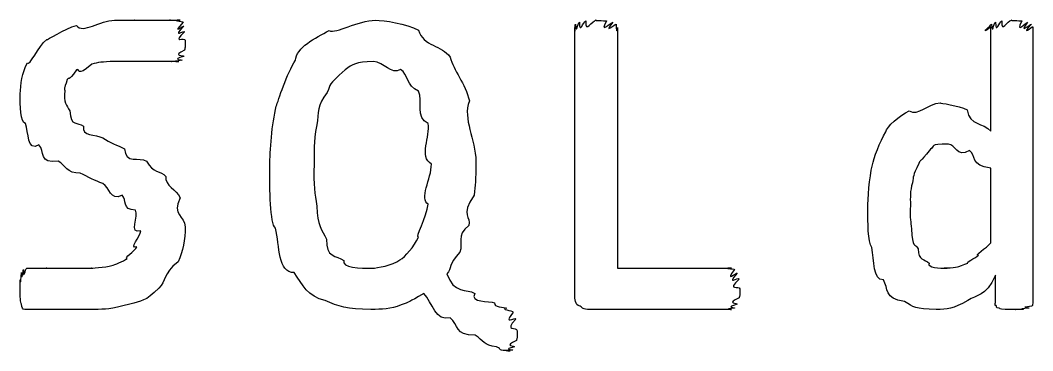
# Model space of a CAD drawing. Header units: millimetres. Extents: x 0 to 216, y 0 to 279.
# Drawn here: x 144.25 to 152.91, y 114.14 to 116.96 of the extents above; entities that cross this region are included whole.
import ezdxf

# ---------------------------------------------------------------- set-up
doc = ezdxf.new("R2010")
doc.units = ezdxf.units.MM
doc.layers.get('0').update_dxf_attribs({"linetype": 'CONTINUOUS'})

msp = doc.modelspace()

# ---------------------------------------------------------------- linework, layer by layer
at = {"color": 0}
for p, q in [((148.997, 114.624), (148.997, 116.9)), ((149.362, 116.9), (149.362, 114.844)), ((152.557, 116.013), (152.557, 116.906)), ((152.915, 116.906), (152.915, 114.547)), ((147.771, 115.732), (147.771, 115.732)), ((152.557, 115.059), (152.557, 115.699)), ((145.664, 115.197), (145.664, 115.197)), ((149.362, 114.844), (150.337, 114.844)), ((152.596, 114.552), (152.596, 114.784)), ((150.409, 114.668), (150.409, 114.668)), ((150.337, 114.492), (149.13, 114.492)), ((148.504, 114.31), (148.504, 114.31))]:
    msp.add_line(p, q, dxfattribs=at)
for points in [[(144.733, 116.917), (144.789, 116.842), (144.939, 116.961), (145.058, 116.961)], [(145.058, 116.961), (145.083, 116.961), (145.175, 116.961), (145.234, 116.961)], [(145.234, 116.961), (145.201, 116.961), (145.347, 116.961), (145.399, 116.961)], [(145.399, 116.961), (145.422, 116.961), (145.496, 116.961), (145.537, 116.961)], [(145.537, 116.961), (145.506, 116.961), (145.609, 116.961), (145.62, 116.961)], [(145.62, 116.961), (145.532, 116.961), (145.644, 116.955), (145.647, 116.944)], [(145.647, 116.944), (145.539, 116.824), (145.653, 116.925), (145.653, 116.911)], [(146.895, 116.873), (146.957, 116.842), (147.14, 116.961), (147.292, 116.961)], [(147.292, 116.961), (147.365, 116.961), (147.554, 116.933), (147.661, 116.878)], [(149.003, 116.928), (149.009, 116.829), (149.021, 116.94), (149.036, 116.944)], [(149.036, 116.944), (149.038, 116.836), (149.069, 116.951), (149.091, 116.955)], [(149.091, 116.955), (149.086, 116.842), (149.146, 116.961), (149.179, 116.961)], [(149.179, 116.961), (149.155, 116.961), (149.246, 116.958), (149.268, 116.955)], [(149.268, 116.955), (149.199, 116.836), (149.308, 116.947), (149.323, 116.944)], [(149.323, 116.944), (149.229, 116.829), (149.346, 116.935), (149.35, 116.928)], [(152.563, 116.928), (152.569, 116.829), (152.581, 116.94), (152.596, 116.944)], [(152.596, 116.944), (152.599, 116.836), (152.629, 116.951), (152.651, 116.955)], [(152.651, 116.955), (152.643, 116.842), (152.701, 116.961), (152.733, 116.961)], [(152.733, 116.961), (152.713, 116.961), (152.8, 116.958), (152.822, 116.955)], [(152.822, 116.955), (152.757, 116.836), (152.86, 116.947), (152.871, 116.944)], [(152.871, 116.944), (152.783, 116.829), (152.896, 116.935), (152.904, 116.928)], [(144.479, 116.796), (144.476, 116.787), (144.636, 116.891), (144.733, 116.917)], [(145.653, 116.911), (145.543, 116.798), (145.659, 116.884), (145.659, 116.862)], [(145.659, 116.862), (145.546, 116.759), (145.664, 116.819), (145.664, 116.79)], [(146.608, 116.619), (146.611, 116.725), (146.78, 116.814), (146.895, 116.873)], [(147.661, 116.878), (147.7, 116.736), (147.861, 116.749), (147.931, 116.647)], [(148.997, 116.9), (148.997, 116.814), (148.999, 116.92), (149.003, 116.928)], [(149.35, 116.928), (149.357, 116.814), (149.362, 116.911), (149.362, 116.9)], [(152.557, 116.906), (152.441, 116.814), (152.558, 116.92), (152.563, 116.928)], [(152.904, 116.928), (152.797, 116.814), (152.915, 116.913), (152.915, 116.906)], [(144.314, 116.597), (144.333, 116.564), (144.409, 116.743), (144.479, 116.796)], [(145.664, 116.79), (145.664, 116.699), (145.661, 116.732), (145.659, 116.707)], [(145.659, 116.707), (145.543, 116.652), (145.656, 116.666), (145.653, 116.652)], [(144.253, 116.333), (144.253, 116.406), (144.272, 116.52), (144.314, 116.597)], [(145.058, 116.608), (144.95, 116.608), (144.92, 116.6), (144.865, 116.586)], [(145.267, 116.608), (145.102, 116.608), (145.135, 116.608), (145.058, 116.608)], [(145.427, 116.608), (145.344, 116.608), (145.329, 116.608), (145.267, 116.608)], [(145.537, 116.608), (145.433, 116.608), (145.471, 116.608), (145.427, 116.608)], [(145.609, 116.608), (145.495, 116.608), (145.571, 116.608), (145.537, 116.608)], [(145.637, 116.619), (145.521, 116.608), (145.62, 116.608), (145.609, 116.608)], [(145.653, 116.652), (145.535, 116.622), (145.644, 116.626), (145.637, 116.619)], [(146.443, 116.228), (146.461, 116.273), (146.534, 116.512), (146.608, 116.619)], [(147.275, 116.608), (147.118, 116.608), (147.099, 116.584), (147.032, 116.537)], [(147.507, 116.542), (147.424, 116.49), (147.366, 116.608), (147.275, 116.608)], [(147.931, 116.647), (147.96, 116.534), (148.059, 116.422), (148.096, 116.272)], [(144.733, 116.537), (144.657, 116.421), (144.673, 116.487), (144.655, 116.454)], [(144.865, 116.586), (144.727, 116.465), (144.768, 116.558), (144.733, 116.537)], [(147.032, 116.537), (146.873, 116.395), (146.918, 116.424), (146.878, 116.344)], [(147.661, 116.355), (147.552, 116.401), (147.573, 116.498), (147.507, 116.542)], [(144.655, 116.454), (144.624, 116.357), (144.633, 116.393), (144.633, 116.36)], [(144.297, 116.079), (144.253, 116.09), (144.253, 116.233), (144.253, 116.333)], [(144.633, 116.36), (144.624, 116.258), (144.647, 116.236), (144.677, 116.189)], [(146.878, 116.344), (146.792, 116.236), (146.808, 116.174), (146.79, 116.068)], [(147.744, 116.079), (147.629, 116.126), (147.701, 116.277), (147.661, 116.355)], [(148.096, 116.272), (148.033, 116.115), (148.151, 115.948), (148.151, 115.754)], [(151.857, 116.189), (151.934, 116.137), (152.023, 116.255), (152.122, 116.255)], [(152.122, 116.255), (152.117, 116.255), (152.283, 116.235), (152.353, 116.195)], [(144.677, 116.189), (144.683, 116.046), (144.745, 116.097), (144.793, 116.057)], [(146.388, 115.715), (146.388, 115.848), (146.406, 116.073), (146.443, 116.228)], [(151.658, 116.007), (151.661, 116.053), (151.78, 116.148), (151.857, 116.189)], [(152.353, 116.195), (152.375, 116.057), (152.491, 116.093), (152.557, 116.013)], [(144.413, 115.897), (144.311, 115.832), (144.326, 116.009), (144.297, 116.079)], [(147.771, 115.732), (147.662, 115.795), (147.762, 115.971), (147.744, 116.079)], [(144.793, 116.057), (144.778, 115.969), (144.895, 115.987), (144.959, 115.958)], [(146.79, 116.068), (146.758, 115.905), (146.768, 115.849), (146.768, 115.732)], [(151.543, 115.726), (151.555, 115.777), (151.606, 115.93), (151.658, 116.007)], [(144.959, 115.958), (145.021, 115.91), (145.083, 115.897), (145.146, 115.864)], [(152.193, 115.903), (152.023, 115.903), (152.083, 115.888), (152.039, 115.859)], [(152.375, 115.848), (152.261, 115.784), (152.255, 115.903), (152.193, 115.903)], [(144.578, 115.759), (144.41, 115.729), (144.464, 115.845), (144.413, 115.897)], [(145.146, 115.864), (145.149, 115.729), (145.274, 115.799), (145.334, 115.759)], [(152.039, 115.859), (151.937, 115.726), (151.965, 115.788), (151.94, 115.737)], [(152.557, 115.699), (152.378, 115.715), (152.433, 115.814), (152.375, 115.848)], [(144.766, 115.655), (144.65, 115.652), (144.64, 115.722), (144.578, 115.759)], [(145.334, 115.759), (145.389, 115.652), (145.451, 115.678), (145.499, 115.627)], [(146.768, 115.732), (146.758, 115.542), (146.775, 115.484), (146.79, 115.374)], [(147.744, 115.39), (147.662, 115.431), (147.771, 115.611), (147.771, 115.732)], [(148.151, 115.754), (148.151, 115.586), (148.146, 115.558), (148.135, 115.467)], [(151.504, 115.351), (151.504, 115.439), (151.517, 115.616), (151.543, 115.726)], [(151.94, 115.737), (151.886, 115.627), (151.896, 115.634), (151.885, 115.572)], [(144.959, 115.566), (144.895, 115.59), (144.832, 115.624), (144.766, 115.655)], [(146.437, 115.186), (146.388, 115.226), (146.388, 115.517), (146.388, 115.715)], [(145.124, 115.467), (145.021, 115.413), (145.021, 115.536), (144.959, 115.566)], [(145.499, 115.627), (145.488, 115.55), (145.59, 115.514), (145.62, 115.445)], [(151.885, 115.572), (151.864, 115.502), (151.868, 115.447), (151.868, 115.384)], [(145.24, 115.34), (145.116, 115.34), (145.171, 115.43), (145.124, 115.467)], [(148.135, 115.467), (148.015, 115.285), (148.113, 115.288), (148.091, 115.208)], [(145.62, 115.445), (145.546, 115.292), (145.664, 115.292), (145.664, 115.197)], [(147.661, 115.109), (147.629, 115.101), (147.729, 115.282), (147.744, 115.39)], [(151.868, 115.384), (151.864, 115.252), (151.871, 115.247), (151.879, 115.181)], [(145.284, 115.164), (145.175, 115.127), (145.269, 115.292), (145.24, 115.34)], [(146.79, 115.374), (146.792, 115.208), (146.836, 115.172), (146.873, 115.092)], [(151.537, 115.021), (151.504, 115.068), (151.504, 115.237), (151.504, 115.351)], [(148.091, 115.208), (147.975, 115.123), (148.047, 115.051), (148.014, 114.982)], [(145.251, 115.026), (145.175, 115.006), (145.284, 115.112), (145.284, 115.164)], [(145.664, 115.197), (145.664, 115.087), (145.644, 114.988), (145.603, 114.899)], [(146.597, 114.806), (146.456, 114.803), (146.473, 115.034), (146.437, 115.186)], [(151.879, 115.181), (151.882, 115.006), (151.908, 115.061), (151.934, 115.01)], [(146.873, 115.092), (146.865, 114.933), (146.958, 114.954), (147.022, 114.91)], [(147.501, 114.916), (147.548, 114.94), (147.62, 115.028), (147.661, 115.109)], [(152.452, 114.954), (152.404, 114.946), (152.52, 115.018), (152.557, 115.059)], [(145.168, 114.927), (145.135, 114.928), (145.232, 114.989), (145.251, 115.026)], [(148.014, 114.982), (147.912, 114.866), (147.948, 114.85), (147.903, 114.795)], [(151.637, 114.745), (151.548, 114.737), (151.559, 114.913), (151.537, 115.021)], [(151.934, 115.01), (151.934, 114.906), (151.991, 114.922), (152.028, 114.888)], [(152.359, 114.888), (152.338, 114.891), (152.419, 114.928), (152.452, 114.954)], [(144.865, 114.844), (144.84, 114.844), (144.984, 114.851), (145.036, 114.866)], [(145.036, 114.866), (145.06, 114.873), (145.131, 114.901), (145.168, 114.927)], [(145.603, 114.899), (145.466, 114.792), (145.507, 114.735), (145.438, 114.674)], [(147.022, 114.91), (146.994, 114.844), (147.168, 114.844), (147.264, 114.844)], [(147.264, 114.844), (147.303, 114.844), (147.438, 114.868), (147.501, 114.916)], [(152.028, 114.888), (152.011, 114.844), (152.119, 114.844), (152.182, 114.844)], [(152.271, 114.855), (152.279, 114.858), (152.328, 114.873), (152.359, 114.888)], [(144.253, 114.745), (144.256, 114.686), (144.26, 114.791), (144.264, 114.806)], [(144.264, 114.806), (144.267, 114.715), (144.277, 114.829), (144.28, 114.833)], [(144.28, 114.833), (144.278, 114.726), (144.297, 114.844), (144.308, 114.844)], [(144.308, 114.844), (144.304, 114.844), (144.343, 114.844), (144.369, 114.844)], [(144.369, 114.844), (144.359, 114.844), (144.435, 114.844), (144.479, 114.844)], [(144.479, 114.844), (144.452, 114.844), (144.581, 114.844), (144.645, 114.844)], [(144.645, 114.844), (144.694, 114.844), (144.779, 114.844), (144.865, 114.844)], [(146.862, 114.569), (146.714, 114.598), (146.666, 114.703), (146.597, 114.806)], [(147.903, 114.795), (147.96, 114.624), (148.074, 114.669), (148.141, 114.629)], [(150.337, 114.844), (150.254, 114.844), (150.356, 114.84), (150.364, 114.833)], [(150.364, 114.833), (150.272, 114.712), (150.382, 114.814), (150.387, 114.8)], [(150.387, 114.8), (150.283, 114.686), (150.399, 114.773), (150.403, 114.751)], [(152.182, 114.844), (152.102, 114.844), (152.24, 114.847), (152.271, 114.855)], [(152.596, 114.784), (152.508, 114.594), (152.438, 114.62), (152.359, 114.569)], [(144.253, 114.657), (144.253, 114.638), (144.253, 114.723), (144.253, 114.745)], [(150.403, 114.751), (150.29, 114.642), (150.409, 114.701), (150.409, 114.668)], [(151.819, 114.558), (151.639, 114.583), (151.684, 114.668), (151.637, 114.745)], [(144.264, 114.536), (144.253, 114.549), (144.253, 114.604), (144.253, 114.657)], [(145.438, 114.674), (145.325, 114.554), (145.285, 114.569), (145.19, 114.536)], [(147.705, 114.629), (147.567, 114.547), (147.589, 114.559), (147.512, 114.53)], [(147.931, 114.42), (147.81, 114.385), (147.778, 114.548), (147.705, 114.629)], [(148.141, 114.629), (148.096, 114.547), (148.267, 114.565), (148.311, 114.547)], [(149.042, 114.519), (148.997, 114.531), (148.997, 114.576), (148.997, 114.624)], [(150.409, 114.668), (150.409, 114.58), (150.406, 114.613), (150.403, 114.591)], [(144.292, 114.492), (144.267, 114.492), (144.271, 114.505), (144.264, 114.536)], [(145.19, 114.536), (145.016, 114.492), (144.992, 114.492), (144.882, 114.492)], [(147.253, 114.492), (147.049, 114.492), (146.972, 114.516), (146.862, 114.569)], [(147.512, 114.53), (147.416, 114.492), (147.352, 114.492), (147.253, 114.492)], [(148.311, 114.547), (148.302, 114.51), (148.39, 114.513), (148.416, 114.502)], [(149.13, 114.492), (149.056, 114.492), (149.071, 114.5), (149.042, 114.519)], [(150.387, 114.536), (150.272, 114.505), (150.376, 114.51), (150.364, 114.502)], [(150.403, 114.591), (150.283, 114.536), (150.394, 114.549), (150.387, 114.536)], [(152.088, 114.492), (151.908, 114.492), (151.896, 114.513), (151.819, 114.558)], [(152.359, 114.569), (152.228, 114.492), (152.188, 114.492), (152.088, 114.492)], [(152.601, 114.525), (152.585, 114.52), (152.596, 114.541), (152.596, 114.552)], [(152.629, 114.502), (152.596, 114.505), (152.608, 114.516), (152.601, 114.525)], [(152.904, 114.519), (152.786, 114.505), (152.893, 114.51), (152.882, 114.502)], [(152.915, 114.547), (152.915, 114.516), (152.911, 114.526), (152.904, 114.519)], [(144.363, 114.492), (144.293, 114.492), (144.306, 114.492), (144.292, 114.492)], [(144.496, 114.492), (144.363, 114.492), (144.399, 114.492), (144.363, 114.492)], [(144.672, 114.492), (144.584, 114.492), (144.546, 114.492), (144.496, 114.492)], [(144.882, 114.492), (144.716, 114.492), (144.738, 114.492), (144.672, 114.492)], [(148.416, 114.502), (148.353, 114.492), (148.46, 114.485), (148.471, 114.469)], [(148.471, 114.469), (148.375, 114.346), (148.489, 114.435), (148.493, 114.409)], [(150.364, 114.502), (150.254, 114.492), (150.348, 114.492), (150.337, 114.492)], [(152.678, 114.492), (152.62, 114.494), (152.643, 114.499), (152.629, 114.502)], [(152.761, 114.492), (152.662, 114.492), (152.701, 114.492), (152.678, 114.492)], [(152.833, 114.492), (152.72, 114.492), (152.786, 114.492), (152.761, 114.492)], [(152.882, 114.502), (152.764, 114.494), (152.855, 114.494), (152.833, 114.492)], [(148.146, 114.271), (147.964, 114.268), (148.008, 114.362), (147.931, 114.42)], [(148.493, 114.409), (148.386, 114.293), (148.504, 114.351), (148.504, 114.31)], [(148.328, 114.172), (148.218, 114.183), (148.215, 114.227), (148.146, 114.271)], [(148.504, 114.31), (148.504, 114.22), (148.501, 114.249), (148.499, 114.227)], [(148.444, 114.139), (148.324, 114.139), (148.383, 114.15), (148.328, 114.172)], [(148.482, 114.172), (148.368, 114.147), (148.473, 114.148), (148.466, 114.144)], [(148.499, 114.227), (148.379, 114.172), (148.489, 114.183), (148.482, 114.172)], [(148.466, 114.144), (148.353, 114.139), (148.451, 114.139), (148.444, 114.139)]]:
    msp.add_open_spline(points, degree=3, dxfattribs=at)

doc.saveas('drawing.dxf')
